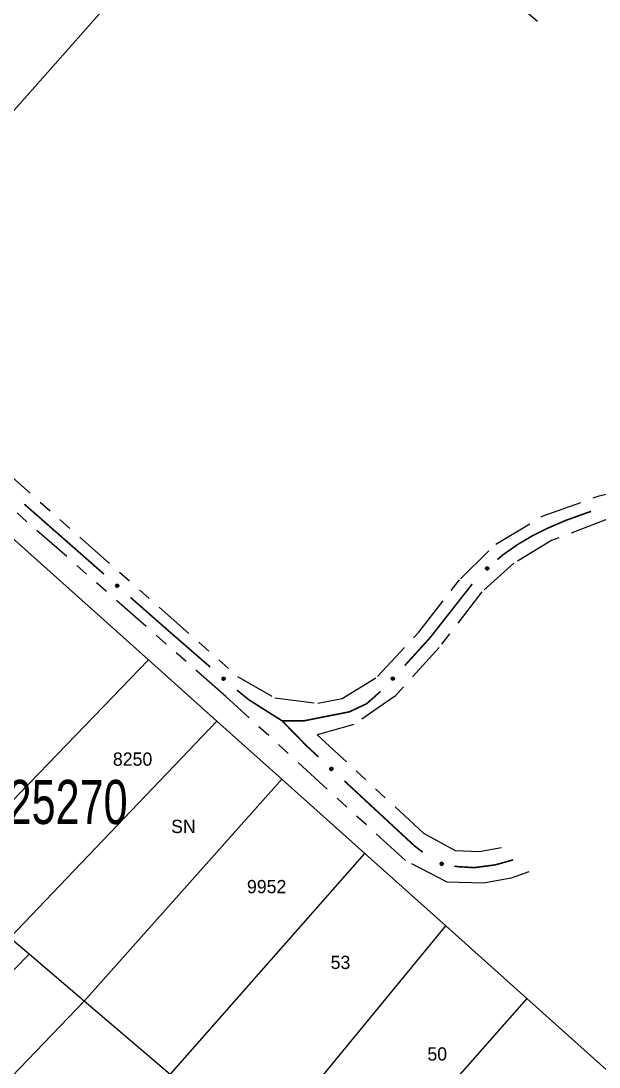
# Model space of a CAD drawing. Extents: x 204373 to 205952, y 4873300 to 4875179.
# Drawn here: x 205664.1 to 205729.6, y 4873929.3 to 4874047.8 of the extents above; entities that cross this region are included whole.
import ezdxf
from ezdxf.enums import TextEntityAlignment as Align

# ---------------------------------------------------------------- set-up
doc = ezdxf.new("R2010")
doc.units = 0
doc.header["$LTSCALE"] = 1.5
doc.header["$MEASUREMENT"] = 0
doc.linetypes.add('TRACO_25', pattern=[8, 3, -1, 1, -1, 1, -1])
for name, color, linetype in [('CD_MALHA_LOTES', 7, 'CONTINUOUS'), ('CD_TXT_QUADRA', 255, 'CONTINUOUS'), ('RU-QUADRA', 220, 'CONTINUOUS'), ('SV-EIXO-RUA-N-PAV', 6, 'CONTINUOUS'), ('SV-RUA-NAO-PAV', 7, 'CONTINUOUS'), ('Th_NmrPort', 1, 'CONTINUOUS')]:
    doc.layers.add(name, color=color, linetype=linetype)
doc.styles.add('ARIAL', font='ARIAL.SHX')

msp = doc.modelspace()

# ---------------------------------------------------------------- linework, layer by layer
at = {"layer": 'CD_MALHA_LOTES', "linetype": 'Continuous', "flags": 128}
for points in [[(205690.905935, 4874068.904923), (205660.471043, 4874034.468843)], [(205662.053552, 4873990.24479), (205678.571039, 4873975.457559)], [(205654.789181, 4873950.828899), (205678.571039, 4873975.457559)], [(205678.571039, 4873975.457559), (205686.331209, 4873968.51029)], [(205686.331209, 4873968.51029), (205662.880769, 4873943.935615)], [(205686.331209, 4873968.51029), (205693.682901, 4873961.928709)], [(205693.682901, 4873961.928709), (205671.295892, 4873936.752716)], [(205693.682901, 4873961.928709), (205703.086459, 4873953.510202)], [(205681.036379, 4873928.446465), (205703.086459, 4873953.510202)], [(205703.086459, 4873953.510202), (205712.27056, 4873945.288162)], [(205691.262771, 4873919.725856), (205712.27056, 4873945.288162)], [(205712.27056, 4873945.288162), (205721.470543, 4873937.051906)], [(205665.050186, 4873942.099955), (205662.880769, 4873943.935615)], [(205642.915172, 4873919.516348), (205665.050186, 4873942.099955)], [(205671.295892, 4873936.752716), (205665.050186, 4873942.099955)], [(205721.470543, 4873937.051906), (205765.928078, 4873897.251429), (205728.338756, 4873851.902269), (205679.55465, 4873889.759213)], [(205721.470543, 4873937.051906), (205699.760858, 4873912.479068)], [(205649.405695, 4873913.981375), (205671.295892, 4873936.752716)], [(205681.036379, 4873928.446465), (205671.295892, 4873936.752716)]]:
    msp.add_lwpolyline(points, dxfattribs=at)
at = {"layer": 'RU-QUADRA', "linetype": 'Continuous', "flags": 128}
msp.add_lwpolyline([(205690.905935, 4874068.904923), (205660.471043, 4874034.468843), (205644.766316, 4874016.721931), (205635.497877, 4874024.331051), (205628.411083, 4874030.149104), (205612.681826, 4874043.651259), (205613.271122, 4874044.177822), (205605.342642, 4874051.677458), (205594.388169, 4874060.913401), (205592.619978, 4874059.35384), (205584.179129, 4874067.08005), (205559.194359, 4874088.904209), (205576.213087, 4874108.714338), (205583.155043, 4874116.79491), (205590.321033, 4874125.136261), (205602.611078, 4874139.9374), (205606.091547, 4874140.212287), (205631.363186, 4874119.708956), (205642.862284, 4874109.962137), (205649.947693, 4874103.956431), (205654.009984, 4874100.421178), (205663.422806, 4874092.229567), (205662.922223, 4874091.52951)], close=True, dxfattribs=at)
msp.add_lwpolyline([(205765.928078, 4873897.251429), (205721.470543, 4873937.051906), (205712.27056, 4873945.288162), (205703.086459, 4873953.510202), (205693.682901, 4873961.928709), (205686.331209, 4873968.51029), (205678.571039, 4873975.457559), (205662.053552, 4873990.24479), (205651.80988, 4873999.415407), (205644.522812, 4874005.939133), (205632.50893, 4874016.694525), (205607.337325, 4873991.301533), (205585.073792, 4873968.842191), (205596.319438, 4873959.252155), (205603.880453, 4873952.804289), (205612.302426, 4873945.622218), (205620.273321, 4873938.824815), (205630.988316, 4873929.687306), (205638.680032, 4873923.127982)], dxfattribs=at)
at = {"layer": 'SV-EIXO-RUA-N-PAV', "const_width": 0.18}
for points in [[(205664.525756, 4873993.078807), (205673.540927, 4873985.158789)], [(205725.850996, 4873991.238266), (205727.79274, 4873991.935302)], [(205727.79274, 4873991.935302), (205728.085454, 4873992.040379)], [(205728.085454, 4873992.040379), (205728.739095, 4873992.258259)], [(205723.170007, 4873990.041006), (205723.731125, 4873990.321565)], [(205723.731125, 4873990.321565), (205724.991022, 4873990.866385)], [(205724.991022, 4873990.866385), (205725.850996, 4873991.238266)], [(205721.407607, 4873989.097798), (205722.126899, 4873989.519452)], [(205722.126899, 4873989.519452), (205723.170007, 4873990.041006)], [(205718.746564, 4873987.342287), (205719.72167, 4873988.024861)], [(205719.72167, 4873988.024861), (205720.465379, 4873988.545457)], [(205720.465379, 4873988.545457), (205721.407607, 4873989.097798)], [(205718.135961, 4873986.810471), (205718.746564, 4873987.342287)], [(205710.46761, 4873977.917457), (205715.265903, 4873984.029568)], [(205676.545984, 4873982.518783), (205680.302305, 4873979.218775)], [(205680.302305, 4873979.218775), (205681.001342, 4873978.604657)], [(205681.001342, 4873978.604657), (205685.582726, 4873974.623453)], [(205707.622577, 4873974.787921), (205710.313268, 4873977.747681)], [(205710.313268, 4873977.747681), (205710.46761, 4873977.917457)], [(205688.611997, 4873972.011597), (205689.387232, 4873971.379924)], [(205689.387232, 4873971.379924), (205689.937547, 4873970.931519)], [(205703.305884, 4873970.469262), (205704.889082, 4873971.871523)], [(205689.937547, 4873970.931519), (205693.561932, 4873968.636075)], [(205702.505039, 4873970.092394), (205703.305884, 4873970.469262)], [(205696.144159, 4873968.521273), (205700.639628, 4873969.410487)], [(205700.639628, 4873969.410487), (205701.357895, 4873969.552561)], [(205701.357895, 4873969.552561), (205702.505039, 4873970.092394)], [(205693.561932, 4873968.636075), (205693.726751, 4873968.53169)], [(205693.726751, 4873968.53169), (205696.386828, 4873965.811157)], [(205693.726751, 4873968.53169), (205695.726733, 4873968.523052)], [(205695.726733, 4873968.523052), (205696.144159, 4873968.521273)], [(205696.386828, 4873965.811157), (205696.505501, 4873965.689787)], [(205696.505501, 4873965.689787), (205697.847567, 4873964.445325)], [(205700.78064, 4873961.725567), (205708.113321, 4873954.926171)], [(205708.113321, 4873954.926171), (205708.66253, 4873954.416906)], [(205708.66253, 4873954.416906), (205709.650019, 4873953.648858)], [(205717.882925, 4873952.206537), (205719.169048, 4873952.568259)], [(205719.169048, 4873952.568259), (205719.903834, 4873952.774917)], [(205713.24841, 4873952.06836), (205713.525341, 4873952.017077)], [(205713.525341, 4873952.017077), (205715.240137, 4873951.906443)], [(205715.240137, 4873951.906443), (205715.483096, 4873951.89077)], [(205715.483096, 4873951.89077), (205717.224621, 4873952.119918)], [(205717.224621, 4873952.119918), (205717.882925, 4873952.206537)]]:
    msp.add_lwpolyline(points, dxfattribs=at)
at = {"layer": 'SV-EIXO-RUA-N-PAV'}
for points in [[(205716.789811, 4873985.783998), (205716.792484, 4873985.832833), (205716.804768, 4873985.874258), (205716.824958, 4873985.905859), (205716.85008, 4873985.929133), (205716.878464, 4873985.950048), (205716.911732, 4873985.964821), (205716.952289, 4873985.973039), (205717.001296, 4873985.970701), (205717.042905, 4873985.955328), (205717.074946, 4873985.937192), (205717.100722, 4873985.912393), (205717.120578, 4873985.884479), (205717.134781, 4873985.849414), (205717.142707, 4873985.808233), (205717.139164, 4873985.759011), (205717.126843, 4873985.718482), (205717.106512, 4873985.688428), (205717.081416, 4873985.662672), (205717.052183, 4873985.641667), (205717.019442, 4873985.627353), (205716.977965, 4873985.619447), (205716.929429, 4873985.623589), (205716.888866, 4873985.635416), (205716.858535, 4873985.65532), (205716.833734, 4873985.680597), (205716.81241, 4873985.70881), (205716.796167, 4873985.741634), (205716.789811, 4873985.783998)], [(205675.008166, 4873984.016315), (205675.056923, 4873984.020162), (205675.099614, 4873984.013499), (205675.133621, 4873983.997693), (205675.16003, 4873983.97589), (205675.184535, 4873983.950541), (205675.203603, 4873983.919534), (205675.217143, 4873983.880431), (205675.221345, 4873983.831548), (205675.211645, 4873983.788264), (205675.197933, 4873983.754095), (205675.176783, 4873983.725249), (205675.15176, 4873983.701856), (205675.118896, 4873983.683114), (205675.079135, 4873983.66978), (205675.029879, 4873983.666743), (205674.988071, 4873983.673563), (205674.95558, 4873983.689715), (205674.926714, 4873983.711161), (205674.902006, 4873983.737339), (205674.883464, 4873983.767885), (205674.870111, 4873983.807942), (205674.867758, 4873983.856597), (205674.874084, 4873983.898373), (205674.889775, 4873983.931083), (205674.911529, 4873983.959026), (205674.936654, 4873983.983914), (205674.967026, 4873984.004379), (205675.008166, 4873984.016315)], [(205687.056116, 4873973.488921), (205687.104851, 4873973.493032), (205687.147578, 4873973.486599), (205687.181669, 4873973.470977), (205687.208195, 4873973.449317), (205687.232837, 4873973.424101), (205687.252072, 4873973.393197), (205687.265823, 4873973.354168), (205687.27029, 4873973.305309), (205687.260824, 4873973.261973), (205687.247296, 4873973.227731), (205687.226303, 4873973.19877), (205687.201406, 4873973.175242), (205687.168644, 4873973.156324), (205687.128956, 4873973.142774), (205687.079717, 4873973.139472), (205687.037873, 4873973.146066), (205687.005294, 4873973.162042), (205686.976313, 4873973.183332), (205686.951465, 4873973.209376), (205686.932758, 4873973.239821), (205686.919188, 4873973.279806), (205686.916572, 4873973.328447), (205686.922672, 4873973.370257), (205686.938187, 4873973.403051), (205686.959789, 4873973.431111), (205686.98478, 4873973.456134), (205687.01504, 4873973.476763), (205687.056116, 4873973.488921)], [(205706.099129, 4873973.275774), (205706.09611, 4873973.324589), (205706.103498, 4873973.36716), (205706.11988, 4873973.400894), (205706.142129, 4873973.426928), (205706.16789, 4873973.450999), (205706.199217, 4873973.469537), (205706.238544, 4873973.482411), (205706.287491, 4873973.485782), (205706.330604, 4873973.475348), (205706.364535, 4873973.461057), (205706.393018, 4873973.43942), (205706.415983, 4873973.414003), (205706.434163, 4873973.380825), (205706.44682, 4873973.340843), (205706.449019, 4873973.291543), (205706.44149, 4873973.249857), (205706.424788, 4873973.217645), (205706.402855, 4873973.189148), (205706.37626, 4873973.164888), (205706.345404, 4873973.146868), (205706.305125, 4873973.134197), (205706.256437, 4873973.132671), (205706.214775, 4873973.139706), (205706.182336, 4873973.155951), (205706.154767, 4873973.178176), (205706.13031, 4873973.203721), (205706.110364, 4873973.234436), (205706.099129, 4873973.275774)], [(205699.283595, 4873963.263859), (205699.332438, 4873963.266395), (205699.374934, 4873963.258588), (205699.408504, 4873963.241874), (205699.434318, 4873963.21937), (205699.458134, 4873963.193372), (205699.476362, 4873963.161864), (205699.488847, 4873963.122412), (205699.491735, 4873963.073434), (205699.480876, 4873963.030426), (205699.466251, 4873962.996638), (205699.444334, 4873962.968369), (205699.418692, 4873962.945657), (205699.385336, 4873962.927805), (205699.345232, 4873962.915543), (205699.295912, 4873962.91383), (205699.254302, 4873962.92177), (205699.222256, 4873962.938789), (205699.193977, 4873962.961002), (205699.169981, 4873962.987835), (205699.152266, 4873963.018868), (205699.139993, 4873963.059269), (205699.138948, 4873963.10797), (205699.146393, 4873963.149561), (205699.162958, 4873963.181837), (205699.185454, 4873963.209186), (205699.211238, 4873963.23339), (205699.242149, 4873963.253032), (205699.283595, 4873963.263859)], [(205711.698965, 4873952.467247), (205711.738871, 4873952.495523), (205711.778951, 4873952.511665), (205711.816254, 4873952.515506), (205711.850103, 4873952.510306), (205711.884133, 4873952.501085), (205711.916391, 4873952.484219), (205711.948047, 4873952.45757), (205711.976693, 4873952.417737), (205711.990531, 4873952.375593), (205711.996254, 4873952.339223), (205711.992863, 4873952.303615), (205711.983352, 4873952.270707), (205711.964725, 4873952.237778), (205711.937404, 4873952.205961), (205711.896655, 4873952.178126), (205711.857253, 4873952.16257), (205711.821074, 4873952.159802), (205711.785298, 4873952.163437), (205711.750669, 4873952.173267), (205711.719099, 4873952.190005), (205711.687114, 4873952.21757), (205711.660173, 4873952.258155), (205711.64421, 4873952.297275), (205711.640934, 4873952.333406), (205711.645306, 4873952.368547), (205711.654139, 4873952.402791), (205711.669743, 4873952.435924), (205711.698965, 4873952.467247)]]:
    msp.add_lwpolyline(points, close=True, dxfattribs=at)
for points in [[(205716.789811, 4873985.783998), (205716.952289, 4873985.973039)], [(205716.792348, 4873985.810539), (205716.92671, 4873985.963755)], [(205716.792484, 4873985.832833), (205716.911732, 4873985.964821)], [(205716.794804, 4873985.762012), (205716.97537, 4873985.968136)], [(205716.796167, 4873985.741634), (205717.001296, 4873985.970701)], [(205716.799385, 4873985.856477), (205716.88907, 4873985.950876)], [(205716.804768, 4873985.874258), (205716.878464, 4873985.950048)], [(205716.807948, 4873985.728222), (205717.018354, 4873985.960336)], [(205716.81241, 4873985.70881), (205717.042905, 4873985.955328)], [(205716.825208, 4873985.698017), (205717.054003, 4873985.944337)], [(205716.833734, 4873985.680597), (205717.074946, 4873985.937192)], [(205716.848377, 4873985.669339), (205717.088224, 4873985.921667)], [(205716.858535, 4873985.65532), (205717.100722, 4873985.912393)], [(205716.876822, 4873985.647067), (205717.108704, 4873985.896076)], [(205716.888866, 4873985.635416), (205717.120578, 4873985.884479)], [(205716.911442, 4873985.630172), (205717.124802, 4873985.86305)], [(205716.929429, 4873985.623589), (205717.134781, 4873985.849414)], [(205716.955588, 4873985.625193), (205717.136784, 4873985.826438)], [(205716.977965, 4873985.619447), (205717.142707, 4873985.808233)], [(205717.001294, 4873985.628811), (205717.13539, 4873985.778177)], [(205717.019442, 4873985.627353), (205717.139164, 4873985.759011)], [(205717.038668, 4873985.63784), (205717.128486, 4873985.734164)], [(205717.052183, 4873985.641667), (205717.126843, 4873985.718482)], [(205674.867758, 4873983.856597), (205675.118896, 4873983.683114)], [(205674.870111, 4873983.807942), (205675.079135, 4873983.66978)], [(205674.87189, 4873983.8753), (205675.131082, 4873983.694818)], [(205674.872829, 4873983.830885), (205675.096391, 4873983.678072)], [(205674.874084, 4873983.898373), (205675.15176, 4873983.701856)], [(205674.882495, 4873983.786066), (205675.048373, 4873983.673033)], [(205674.883464, 4873983.767885), (205675.029879, 4873983.666743)], [(205674.884029, 4873983.91186), (205675.161673, 4873983.715167)], [(205674.889775, 4873983.931083), (205675.176783, 4873983.725249)], [(205674.896415, 4873983.750225), (205675.003832, 4873983.67402)], [(205674.902006, 4873983.737339), (205674.988071, 4873983.673563)], [(205674.902319, 4873983.943016), (205675.184313, 4873983.73887)], [(205674.911529, 4873983.959026), (205675.197933, 4873983.754095)], [(205674.92766, 4873983.969793), (205675.202229, 4873983.775803)], [(205674.936654, 4873983.983914), (205675.211645, 4873983.788264)], [(205674.9553, 4873983.990918), (205675.213342, 4873983.813263)], [(205674.967026, 4873984.004379), (205675.221345, 4873983.831548)], [(205674.987041, 4873984.008441), (205675.215355, 4873983.856902)], [(205675.008166, 4873984.016315), (205675.217143, 4873983.880431)], [(205675.03481, 4873984.017331), (205675.204539, 4873983.904547)], [(205675.056923, 4873984.020162), (205675.203603, 4873983.919534)], [(205675.081276, 4873984.016469), (205675.186767, 4873983.940139)], [(205675.099614, 4873984.013499), (205675.184535, 4873983.950541)], [(205686.916572, 4873973.328447), (205687.168644, 4873973.156324)], [(205686.919188, 4873973.279806), (205687.128956, 4873973.142774)], [(205686.920603, 4873973.347173), (205687.180767, 4873973.168093)], [(205686.921782, 4873973.302763), (205687.146166, 4873973.15116)], [(205686.922672, 4873973.370257), (205687.201406, 4873973.175242)], [(205686.93169, 4873973.257997), (205687.098176, 4873973.145861)], [(205686.932545, 4873973.383797), (205687.211247, 4873973.188607)], [(205686.932758, 4873973.239821), (205687.079717, 4873973.139472)], [(205686.938187, 4873973.403051), (205687.226303, 4873973.19877)], [(205686.945804, 4873973.222232), (205687.053631, 4873973.146608)], [(205686.950666, 4873973.415052), (205687.233758, 4873973.212431)], [(205686.951465, 4873973.209376), (205687.037873, 4873973.146066)], [(205686.959789, 4873973.431111), (205687.247296, 4873973.227731)], [(205686.975862, 4873973.441966), (205687.251475, 4873973.249461)], [(205686.98478, 4873973.456134), (205687.260824, 4873973.261973)], [(205687.003388, 4873973.46324), (205687.262386, 4873973.28698)], [(205687.01504, 4873973.476763), (205687.27029, 4873973.305309)], [(205687.035033, 4873973.480933), (205687.264163, 4873973.33063)], [(205687.056116, 4873973.488921), (205687.265823, 4873973.354168)], [(205687.082753, 4873973.490082), (205687.253089, 4873973.378216)], [(205687.104851, 4873973.493032), (205687.252072, 4873973.393197)], [(205687.129223, 4873973.48947), (205687.235126, 4873973.413711)], [(205687.147578, 4873973.486599), (205687.232837, 4873973.424101)], [(205706.09611, 4873973.324589), (205706.199217, 4873973.469537)], [(205706.098565, 4873973.302431), (205706.214218, 4873973.470218)], [(205706.099129, 4873973.275774), (205706.238544, 4873973.482411)], [(205706.100217, 4873973.348875), (205706.178329, 4873973.453054)], [(205706.103498, 4873973.36716), (205706.16789, 4873973.450999)], [(205706.106642, 4873973.254517), (205706.262039, 4873973.480223)], [(205706.110364, 4873973.234436), (205706.287491, 4873973.485782)], [(205706.123623, 4873973.222483), (205706.305638, 4873973.47747)], [(205706.13031, 4873973.203721), (205706.330604, 4873973.475348)], [(205706.144275, 4873973.194488), (205706.342904, 4873973.465721)], [(205706.154767, 4873973.178176), (205706.364535, 4873973.461057)], [(205706.170618, 4873973.168696), (205706.379527, 4873973.44718)], [(205706.182336, 4873973.155951), (205706.393018, 4873973.43942)], [(205706.201459, 4873973.149879), (205706.402841, 4873973.424141)], [(205706.214775, 4873973.139706), (205706.415983, 4873973.414003)], [(205706.237807, 4873973.137121), (205706.422668, 4873973.393209)], [(205706.256437, 4873973.132671), (205706.434163, 4873973.380825)], [(205706.282232, 4873973.137304), (205706.438822, 4873973.358237)], [(205706.305125, 4873973.134197), (205706.44682, 4873973.340843)], [(205706.327208, 4873973.146208), (205706.443044, 4873973.310141)], [(205706.345404, 4873973.146868), (205706.449019, 4873973.291543)], [(205706.363281, 4873973.159517), (205706.4413, 4873973.265624)], [(205706.37626, 4873973.164888), (205706.44149, 4873973.249857)], [(205699.143581, 4873963.126555), (205699.397833, 4873962.939177)], [(205699.146393, 4873963.149561), (205699.418692, 4873962.945657)], [(205699.156697, 4873963.162775), (205699.428959, 4873962.958697)], [(205699.162958, 4873963.181837), (205699.444334, 4873962.968369)], [(205699.175817, 4873963.193429), (205699.452227, 4873962.981783)], [(205699.185454, 4873963.209186), (205699.466251, 4873962.996638)], [(205699.201868, 4873963.219516), (205699.471128, 4873963.018222)], [(205699.211238, 4873963.23339), (205699.480876, 4873963.030426)], [(205699.230066, 4873963.239891), (205699.483244, 4873963.05537)], [(205699.242149, 4873963.253032), (205699.491735, 4873963.073434)], [(205699.262266, 4873963.256555), (205699.486428, 4873963.09894)], [(205699.283595, 4873963.263859), (205699.488847, 4873963.122412)], [(205699.310256, 4873963.26416), (205699.476895, 4873963.146857)], [(205699.332438, 4873963.266395), (205699.476362, 4873963.161864)], [(205699.356682, 4873963.262049), (205699.460086, 4873963.182914)], [(205699.374934, 4873963.258588), (205699.458134, 4873963.193372)], [(205699.138948, 4873963.10797), (205699.385336, 4873962.927805)], [(205699.139993, 4873963.059269), (205699.345232, 4873962.915543)], [(205699.143326, 4873963.08213), (205699.362704, 4873962.923369)], [(205699.151786, 4873963.037069), (205699.314568, 4873962.919621)], [(205699.152266, 4873963.018868), (205699.295912, 4873962.91383)], [(205699.164738, 4873963.000866), (205699.27007, 4873962.921804)], [(205699.169981, 4873962.987835), (205699.254302, 4873962.92177)], [(205711.684854, 4873952.449664), (205711.958563, 4873952.436445)], [(205711.698965, 4873952.467247), (205711.948047, 4873952.45757)], [(205711.721328, 4873952.481766), (205711.924871, 4873952.471827)], [(205711.738871, 4873952.495523), (205711.916391, 4873952.484219)], [(205711.761679, 4873952.504823), (205711.891378, 4873952.493294)], [(205711.778951, 4873952.511665), (205711.884133, 4873952.501085)], [(205711.640934, 4873952.333406), (205711.992863, 4873952.303615)], [(205711.64421, 4873952.297275), (205711.983352, 4873952.270707)], [(205711.645306, 4873952.368547), (205711.996254, 4873952.339223)], [(205711.645596, 4873952.350079), (205711.992354, 4873952.31917)], [(205711.645845, 4873952.313952), (205711.985049, 4873952.287217)], [(205711.653646, 4873952.386057), (205711.988826, 4873952.360067)], [(205711.654139, 4873952.402791), (205711.990531, 4873952.375593)], [(205711.654143, 4873952.276335), (205711.969197, 4873952.254072)], [(205711.660173, 4873952.258155), (205711.964725, 4873952.237778)], [(205711.666567, 4873952.418357), (205711.979185, 4873952.397933)], [(205711.669743, 4873952.435924), (205711.976693, 4873952.417737)], [(205711.677698, 4873952.238668), (205711.947978, 4873952.221921)], [(205711.687114, 4873952.21757), (205711.937404, 4873952.205961)], [(205711.708955, 4873952.205125), (205711.909317, 4873952.193)], [(205711.719099, 4873952.190005), (205711.896655, 4873952.178126)], [(205711.739267, 4873952.181471), (205711.870556, 4873952.171035)], [(205711.750669, 4873952.173267), (205711.857253, 4873952.16257)]]:
    msp.add_lwpolyline(points, dxfattribs=at)
at = {"layer": 'SV-RUA-NAO-PAV', "linetype": 'TRACO_25'}
for points in [[(205722.681053, 4874047.772159, 4.804995), (205696.332094, 4874070.225752, 5.225511)], [(205590.015707, 4874059.728989, 5.843915), (205641.661864, 4874015.096878, 5.547081), (205643.825264, 4874013.185709, 5.547081), (205688.674672, 4873973.565304, 4.656578), (205692.907172, 4873971.139859, 4.656578), (205697.765108, 4873970.539591, 4.458688), (205700.51934, 4873971.064535, 4.483424), (205704.550008, 4873973.539643, 4.557633), (205709.20588, 4873978.590013, 4.557633), (205713.936562, 4873984.640491, 4.557633), (205717.941742, 4873988.565762, 4.557633), (205723.324344, 4873991.765895, 4.409215), (205729.658748, 4873994.040886, 4.38448), (205737.595826, 4873995.940769, 4.038172), (205749.864776, 4873997.965486, 3.865019), (205762.133958, 4873999.240119, 3.667129), (205766.841554, 4873998.964893, 3.518712)], [(205721.696682, 4873951.412788, 4.483424), (205719.681186, 4873950.711474, 4.582369), (205716.55137, 4873950.13654, 4.582369), (205712.446523, 4873950.265995, 4.582369), (205707.71148, 4873952.68719, 4.681314), (205687.348257, 4873971.290106, 4.755523), (205649.953461, 4874004.170318, 5.126565), (205632.460633, 4874019.279585, 5.670762), (205582.263439, 4873968.584899, 5.596554), (205627.96617, 4873930.237995, 4.804995), (205677.68344, 4873888.231256, 3.963964), (205701.877737, 4873869.753195, 3.766074)], [(205796.743461, 4873974.859932, 3.419767), (205784.976777, 4873978.561869, 3.419767), (205768.423386, 4873984.988271, 3.568185), (205764.650256, 4873986.326937, 3.568185), (205759.910217, 4873988.747382, 3.568185), (205752.921271, 4873992.714774, 3.865019), (205745.559356, 4873993.265141, 4.087645), (205738.292069, 4873993.078301, 4.38448), (205730.676382, 4873991.429044, 4.38448), (205724.24913, 4873988.955158, 4.508161), (205719.980465, 4873986.384257, 4.582369), (205716.366651, 4873983.158504, 4.631842), (205711.515895, 4873976.852522, 4.607105), (205706.471109, 4873971.274152, 4.681314), (205701.862891, 4873968.121161, 4.730786), (205697.71614, 4873966.939192, 4.730786), (205709.740219, 4873955.813342, 4.879204), (205713.326378, 4873953.821032, 4.730786), (205716.048811, 4873953.734322, 4.730786), (205718.605335, 4873954.179924, 4.730786)]]:
    msp.add_polyline3d(points, dxfattribs=at)

# ---------------------------------------------------------------- texts
at = {"layer": 'CD_TXT_QUADRA', "style": 'ARIAL', "width": 0.7}
msp.add_text('278825270', height=5, dxfattribs=at).set_placement((205651.752087, 4873956.837116))
at = {"layer": 'Th_NmrPort', "color": 1}
for s, p in [('8250', (205674.556784, 4873964.192749)), ('SN', (205681.152413, 4873956.562693)), ('9952', (205689.745508, 4873949.74748)), ('53', (205699.227543, 4873941.154386)), ('50', (205710.191146, 4873930.78341))]:
    msp.add_text(s, height=1.5, dxfattribs=at).set_placement(p, align=Align.MIDDLE_LEFT)

doc.saveas('drawing.dxf')
